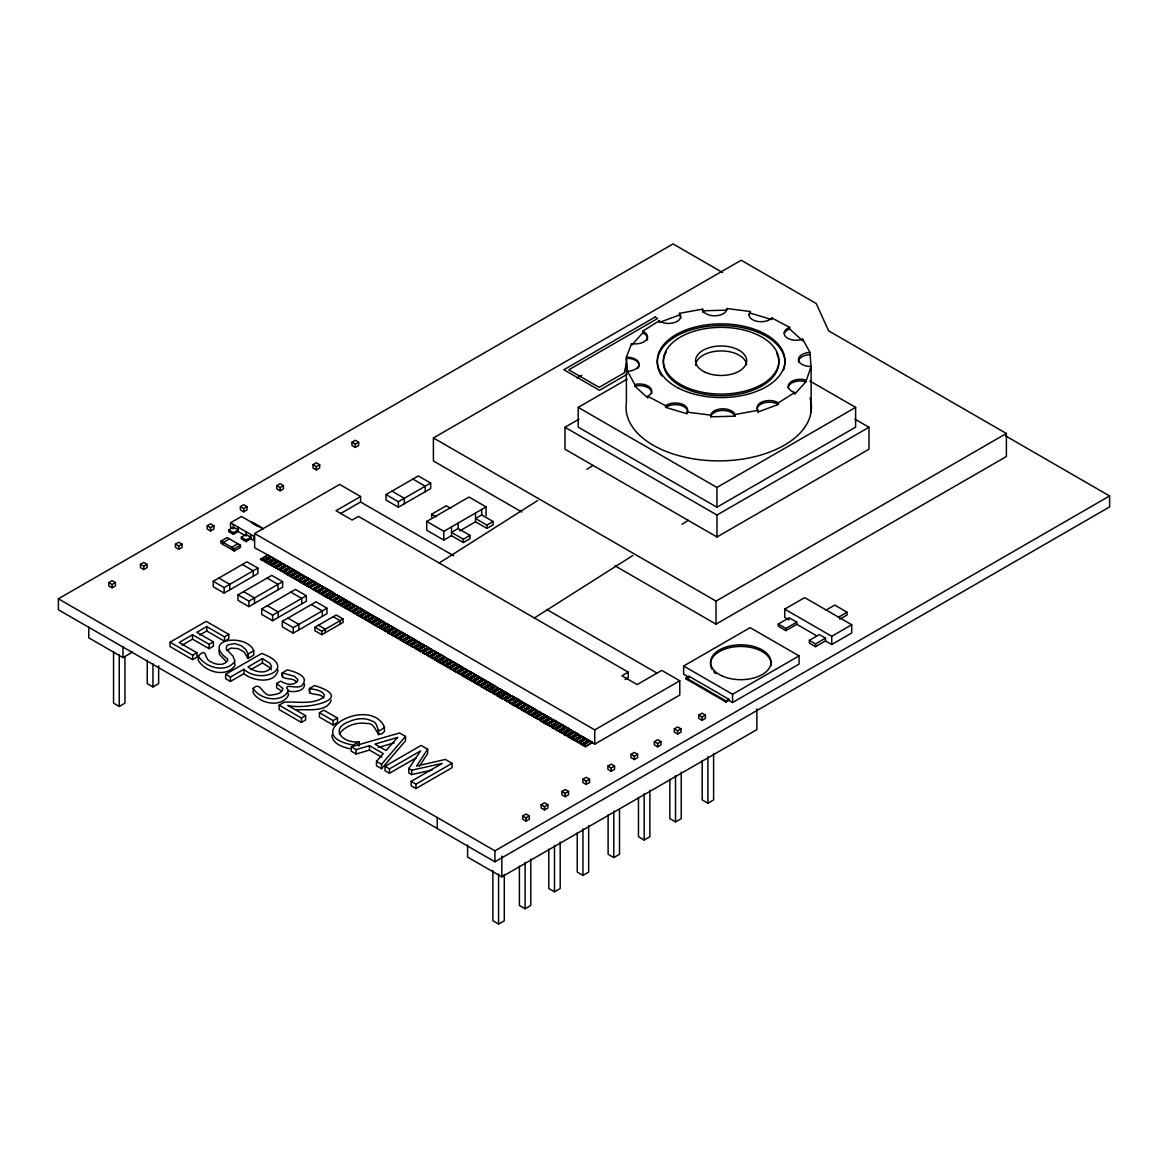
<?xml version="1.0" encoding="UTF-8"?>
<svg xmlns="http://www.w3.org/2000/svg" width="1168" height="1168" viewBox="0 0 1168 1168"><rect width="100%" height="100%" fill="white"/><g stroke="black" fill="none" stroke-linecap="round" stroke-linejoin="round"><path stroke-width="1.5" d="M331.274 700.172C326.368 712.933 307.242 708.874 296.526 709.925M626.267 363.598L624.311 372.84L599.155 387.367L568.758 369.818L657.584 318.528L655.058 317.068M218.985 650.342L219.35 654.299L226.329 661.672M810.023 398.025A92.71 53.524 0 0 1 722.875 460.834A92.71 53.524 0 0 1 626.384 402.741L626.384 357.218L631.596 343.582A12.308 7.11 0 0 0 646.123 340.063A12.308 7.11 0 0 0 642.765 331.172L659.088 320.864A12.191 7.037 0 0 0 675.075 322.339A12.191 7.037 0 0 0 679.484 313.345L702.567 309.14A12.103 6.979 0 0 0 715.196 315.798A12.103 6.979 0 0 0 726.744 308.513L750.367 311.52A12.103 6.979 0 0 0 755.535 320.937A12.103 6.979 0 0 0 771.844 317.959L789.699 327.39L789.699 329.04L802.723 340.822L802.723 339.173A12.103 6.979 0 0 1 786.02 337.041A12.103 6.979 0 0 1 789.699 327.39M805.891 380.096A12.103 6.979 0 0 0 789.568 383.075A12.103 6.979 0 0 0 794.736 392.492L794.736 394.142L805.891 381.746L811.103 366.445A12.103 6.979 0 0 1 798.474 359.788A12.103 6.979 0 0 1 810.023 352.488L802.723 339.173M384.987 766.281L421.122 745.418L427.663 749.199L416.582 766.033L445.402 759.448L452.074 763.303L452.074 767.683L415.954 788.546L411.151 785.772L411.151 781.392L442.278 763.405L411.676 770.208L408.771 768.529L420.611 750.907L389.47 768.88L384.987 766.281L384.987 770.676L389.47 773.26L415.939 757.988M419.356 766.208L427.663 753.594L427.663 749.199M339.392 733.767C345.436 725.532 356.926 721.824 366.854 723.561C377.118 721.955 375.76 741.242 384.433 731.402L384.433 727.007C369.687 694.726 298.176 734.687 353.145 745.067L358.868 741.768L358.868 746.148M351.276 746.819L356.138 749.622L369.497 745.695L383.308 753.667L376.49 761.375L376.49 765.77L381.571 768.69L381.571 764.31L405.515 736.409L399.587 732.993L351.276 746.819L351.276 751.214L356.138 754.017L369.497 750.075L381.775 757.156M381.571 768.69L405.515 740.804L405.515 736.409M642.765 331.172L642.765 332.822L631.596 345.217L631.596 343.582M226.607 650.488L231.191 648.094L238.111 648.634L244.127 651.992L248.025 658.445L253.777 655.131L253.777 650.737C246.594 632.954 200.575 638.896 227.512 658.927L227.716 660.416C224.417 666.052 215.992 664.928 211.16 661.891C203.685 659.978 207.539 646.211 198.312 656.007L198.312 660.402C205.261 672.199 226.169 677.936 234.972 665.629L234.753 663.176M439.197 563.005L537.645 500.546M586.876 469.317L593.037 465.419M534.389 617.974L632.852 555.501M682.068 524.271L688.229 520.373M778.399 402.799L778.399 404.449L758.003 411.968L758.003 410.318A12.308 7.11 0 0 1 762.777 401.661A12.308 7.11 0 0 1 778.399 402.799L794.736 392.492M1005.487 435.854L1109.6 495.962L1109.6 506.927L494.94 861.809L58.4 609.769L58.4 598.804L673.06 243.922L722.612 272.538M108.785 582.598L112.113 580.686L115.442 582.598L115.442 585.898L112.113 587.811L108.785 585.898L108.785 582.598L112.113 584.526L115.442 582.598M140.437 564.334L143.752 562.407L147.08 564.334L147.08 567.619L143.752 569.546L140.437 567.619L140.437 564.334L143.752 566.246L147.08 564.334M175.448 544.113L178.762 542.2L182.091 544.113L182.091 547.412L178.762 549.325L175.448 547.412L175.448 544.113L178.762 546.04L182.091 544.113M207.232 525.761L210.561 523.848L213.89 525.761L213.89 529.06L210.561 530.973L207.232 529.06L207.232 525.761L210.561 527.688L213.89 525.761M240.389 506.62L243.718 504.693L247.047 506.62L247.047 509.905L243.718 511.832L240.389 509.905L240.389 506.62L243.718 508.533L247.047 506.62M276.801 485.596L280.13 483.683L283.444 485.596L283.444 488.896L280.13 490.808L276.801 488.896L276.801 485.596L280.13 487.523L283.444 485.596M313.009 464.689L316.338 462.776L319.652 464.689L319.652 467.988L316.338 469.901L313.009 467.988L313.009 464.689L316.338 466.616L319.652 464.689M351.977 442.19L355.306 440.278L358.634 442.19L358.634 445.49L355.306 447.402L351.977 445.49L351.977 442.19L355.306 444.117L358.634 442.19M233.425 524.447L233.425 528.841L230.534 527.162L230.534 522.782L241.469 516.475L263.223 529.031M228.68 529.936L233.425 527.191L238.184 529.936L233.425 532.681L228.68 529.936L228.68 531.571L233.425 534.316L238.184 531.571L244.492 535.221M220.956 541.105L227.132 537.543L240.433 545.222L240.433 547.412L234.257 550.975L220.956 543.295L220.956 541.105L234.257 548.785L240.433 545.222M229.424 538.871L223.249 542.434L223.249 544.624M241.323 537.236L246.068 534.491L250.828 537.236L246.068 539.966L241.323 537.236L241.323 538.871L246.068 541.616L250.828 538.871L253.806 540.609L253.806 536.214L230.534 522.782M267.676 554.771L260.552 559.428L262.931 560.801L270.056 556.143L254.639 547.777L254.639 533.528L339.654 484.428L360.591 496.517L360.591 502.006L453.622 555.705M237.863 543.733L231.687 547.296L231.687 549.5M521.819 512.022L433.401 460.98L433.401 437.942L741.198 260.23L816.184 303.519L828.696 330.894L1006.378 433.489L1006.378 456.527L716.028 624.15L614.981 565.808M655.511 316.82L563.837 369.745L599.461 390.316L627.012 374.402M213.233 581.284L246.959 561.808L257.88 568.115L257.88 573.605L224.154 593.081L213.233 586.774L213.233 581.284L224.154 587.592L257.88 568.115M360.591 496.517L336.004 510.723L352.152 520.037L358.459 516.402L628.253 672.169L628.253 677.644L625.099 679.469M260.552 559.428L266.26 556.143M340.618 513.54L360.591 502.006M577.036 378.052L581.781 375.308M260.552 558.888L262.931 560.26L270.056 556.143M264.435 561.122L271.56 557.005L273.94 558.377L266.815 563.049L264.435 561.122L266.815 562.494L273.94 558.377M264.435 561.677L270.144 558.377M386.009 494.59L418.319 475.931L430.671 483.07L430.671 488.545L398.361 507.204L386.009 500.065L386.009 494.59L398.361 501.714L430.671 483.07M268.173 563.283L275.298 559.165L277.663 560.538L270.538 565.195L268.173 563.283L270.538 564.655L277.663 560.538M268.173 563.823L273.867 560.538M272.056 565.487L279.181 561.37L281.546 562.742L274.422 567.4L272.056 565.487L274.422 566.86L281.546 562.742M272.056 566.027L279.181 561.37M275.925 567.721L283.05 563.618L285.43 564.991L278.305 569.648L275.925 567.721L278.305 569.093L285.43 564.991M275.925 568.276L283.05 563.618M88.783 627.07L88.783 637.845L122.99 657.599L132.466 652.124M279.663 569.882L286.788 565.765L289.168 567.137L282.043 571.794L279.663 569.882L282.043 571.254L289.168 567.137M279.663 570.422L286.788 565.765M237.995 594.848L271.721 575.386L282.641 581.693L282.641 587.183L248.915 606.645L237.995 600.337L237.995 594.848L248.915 601.17L282.641 581.693M283.517 572.086L290.642 567.969L293.022 569.342L285.897 573.999L283.517 572.086L285.897 573.444L293.022 569.342M283.517 572.627L290.642 567.969M287.401 574.32L294.526 570.203L296.906 571.575L289.781 576.247L287.401 574.32L289.781 575.693L296.906 571.575M182.12 645.174L192.559 639.144L209.13 648.707L213.394 646.254L213.394 641.86L209.13 644.327L192.559 634.764L179.142 642.502L196.925 652.781L196.925 657.161L192.647 659.628L170.061 646.59L170.061 642.196L206.196 621.332L228.782 634.385L228.782 638.765L224.519 641.232L206.721 630.968L199.655 635.042M287.401 574.875L294.526 570.203M809.906 381.002L855.618 407.384L855.618 427.138L716.918 507.219L578.218 427.138L578.218 407.384L627.07 379.177M291.139 576.481L298.263 572.364L300.629 573.736L293.504 578.394L291.139 576.481L293.504 577.839L300.629 573.736M291.139 577.021L298.263 572.364M228.782 634.385L224.519 636.852L206.721 626.574L196.823 632.297L213.394 641.86M294.876 578.715L302.001 574.598L304.381 575.97L297.256 580.627L294.876 578.715L297.256 580.087L304.381 575.97M294.876 579.255L302.001 574.598M298.76 580.949L305.885 576.831L308.264 578.204L301.14 582.876L298.76 580.949L301.14 582.321L308.264 578.204M854.888 419.137L868.992 427.269L868.992 449.213L716.977 536.973L564.976 449.213L564.976 427.269L579.08 419.137M298.76 581.503L305.885 576.831M302.497 583.109L309.622 578.992L312.002 580.365L304.877 585.022L302.497 583.109L304.877 584.482L312.002 580.365M302.497 583.65L309.622 578.992M261.705 608.908L295.431 589.431L306.352 595.738L306.352 601.228L272.626 620.704L261.705 614.397L261.705 608.908L272.626 615.215L306.352 595.738M306.512 585.372L313.637 581.255L316.002 582.628L308.878 587.285L306.512 585.372L308.878 586.745L316.002 582.628M306.512 585.913L313.637 581.255M431.649 516.957L431.649 514.212L446.249 505.773L450.76 508.387M170.061 642.196L192.647 655.233L196.925 652.781M310.381 587.606L317.506 583.504L319.886 584.861L312.761 589.533L310.381 587.606L312.761 588.979L319.886 584.861M314.645 585.708L317.506 583.504M470.018 535.397L463.36 539.236L451.49 532.374L458.133 528.535L470.018 535.397L470.018 538.682L463.36 542.521L451.49 535.674L443.811 540.098L426.714 530.228L426.714 521.439L468.996 497.042L486.092 506.912L486.092 515.687M314.119 589.767L321.244 585.65L323.624 587.022L316.499 591.68L314.119 589.767L316.499 591.139L323.624 587.022M314.119 590.307L321.244 585.65M113.544 651.35L113.544 703.151L119.238 706.45L124.947 703.151L124.947 656.708M147.256 660.416L147.256 683.645L152.964 686.93L158.658 683.645L158.658 665.775M318.046 592.015L325.171 587.898L327.551 589.271L320.426 593.943L318.046 592.015L320.426 593.388L327.551 589.271M318.046 592.57L325.171 587.898M321.93 594.264L329.055 590.147L331.435 591.519L324.31 596.176L321.93 594.264L324.31 595.636L331.435 591.519M321.93 594.804L329.055 590.147M282.306 621.347L316.032 601.87L326.967 608.192L326.967 613.667L293.241 633.144L282.306 626.836L282.306 621.347L293.241 627.654L326.967 608.192M325.668 596.41L332.792 592.307L335.172 593.665L328.033 598.337L325.668 596.41L328.033 597.782L335.172 593.665M325.668 596.965L332.734 592.877M426.714 521.439L443.811 531.323L486.092 506.912M329.624 598.761L336.749 594.658L339.129 596.03L332.004 600.688L329.624 598.761L332.004 600.133L339.129 596.03M329.624 599.315L336.749 594.658M493.086 521.527L481.683 514.942L475.507 518.504L486.91 525.089L493.086 521.527L493.086 524.812L486.91 528.374L475.507 521.804L459.71 530.914M333.508 601.009L340.633 596.892L343.012 598.264L335.888 602.922L333.508 601.009L335.888 602.381L343.012 598.264M333.508 601.564L340.633 596.892M198.312 656.007C205.261 667.804 226.169 673.542 234.972 661.234L232.958 656.095L226.227 649.087L226.607 646.108L228.373 644.736L234.549 643.553L241.528 645.773L245.995 649.715L248.025 654.065L253.777 650.737M337.231 603.155L344.356 599.053L346.735 600.425L339.611 605.082L337.231 603.155L339.611 604.528L346.735 600.425M337.231 603.71L344.356 599.053M341.217 605.404L348.341 601.301L350.707 602.673L343.582 607.331L341.217 605.404L343.582 606.776L350.707 602.673M341.217 605.958L346.881 602.688M225.628 674.286L261.763 653.423C299.037 667.264 261.457 685.485 243.908 669.279L230.432 677.06L225.628 674.286L225.628 678.666L230.432 681.44L243.908 673.673C252.784 681.236 275.619 684.477 278.013 669.804M345.1 607.652L352.225 603.535L354.59 604.907L347.465 609.565L345.1 607.652L347.465 609.024L354.59 604.907M345.1 608.192L350.765 604.922M314.907 627.26L336.15 614.996L343.042 618.967L343.042 622.427L321.799 634.691L314.907 630.72L314.907 627.26L321.799 631.231L343.042 618.967M262.435 658.577L247.996 666.913C254.405 671.994 266.757 675.162 271.604 666.621L269.881 663.234L262.435 658.577L262.435 662.957L250.886 669.629M348.823 609.798L355.948 605.696L358.328 607.068L351.203 611.725L348.823 609.798L351.203 611.171L358.328 607.068M348.823 610.353L355.948 605.696M352.838 612.105L359.963 607.988L362.343 609.36L355.218 614.018L352.838 612.105L355.218 613.477L362.343 609.36M352.838 612.66L359.963 607.988M356.722 614.339L363.847 610.236L366.226 611.609L359.102 616.266L356.722 614.339L359.102 615.711L366.226 611.609M356.722 614.894L363.847 610.236M360.459 616.5L367.584 612.382L369.949 613.755L362.825 618.427L360.459 616.5L362.825 617.872L369.949 613.755M360.459 617.054L367.584 612.382M364.431 618.806L371.555 614.689L373.921 616.062L366.796 620.719L364.431 618.806L366.796 620.179L373.921 616.062M364.431 619.347L371.555 614.689M368.314 621.04L375.439 616.923L377.804 618.295L370.679 622.967L368.314 621.04L370.679 622.413L377.804 618.295M368.314 621.595L375.439 616.923M287.708 692.595L288.554 694.902C282.233 707.91 260.084 704.246 253.193 692.872L253.193 688.492C260.771 680.053 262.669 697.982 272.217 694.872C276.013 694.522 282.641 693.296 282.875 688.521L276.655 683.455L276.655 687.85L281.459 690.945M296.584 682.17C293.095 676.374 279.94 681.528 282.247 672.87L287.357 669.906C293.168 671.22 309.082 675.673 303.008 684.039C299.548 691.471 281.108 681.294 288.554 690.522C282.233 703.53 260.084 699.866 253.193 688.492M372.037 623.201L379.162 619.084L381.542 620.456L374.417 625.114L372.037 623.201L374.417 624.573L381.542 620.456M372.037 623.741L379.162 619.084M375.994 625.493L383.119 621.376L385.484 622.748L378.359 627.42L375.994 625.493L378.359 626.866L385.484 622.748M375.994 626.048L383.119 621.376M276.655 683.455L280.685 681.134C285.474 684.346 293.299 686.112 297.548 681.148L297.752 679.469L294.453 676.272L282.247 672.87M379.877 627.742L387.002 623.624L389.367 624.997L382.243 629.654L379.877 627.742L382.243 629.114L389.367 624.997M379.877 628.282L385.557 625.011M383.6 629.888L390.725 625.771L393.105 627.143L385.98 631.815L383.6 629.888L385.98 631.26L393.105 627.143M383.6 630.443L389.28 627.158M397.105 630.034L389.995 634.136L387.615 632.764L394.74 628.107L498.21 687.864L491.086 692.522L488.706 690.609L495.831 686.492M387.615 632.764L394.74 628.107M387.615 632.224L389.995 633.596L397.12 629.479M400.989 632.282L393.879 636.385L391.499 635.012L398.624 630.355L401.004 632.268M391.499 635.012L397.193 631.727M391.499 634.458L393.879 635.83L401.004 631.727M395.237 636.618L402.361 632.501L404.727 633.874L397.602 638.531L395.237 636.618L397.602 637.991L404.727 633.874M395.237 637.173L402.361 632.501M309.447 688.536L314.586 685.572C358.78 699.223 303.695 710.246 287.824 705.399L305.593 715.648L305.593 720.043L301.432 722.437L279.137 709.56L279.137 705.165L284.204 702.245C297.168 701.18 312.63 705.268 323.843 697.106L324.441 695.267C321.828 689.85 314.615 689.66 309.447 688.536C307.082 697.208 320.28 691.909 323.565 697.895M399.325 638.998L406.449 634.881L408.829 636.253L401.704 640.925L399.325 638.998L401.704 640.371L408.829 636.253M399.325 639.553L406.449 634.881M403.208 641.247L410.333 637.129L412.713 638.502L405.573 643.159L403.208 641.247L405.573 642.619L412.713 638.502M403.208 641.787L410.333 637.129M406.931 643.393L414.056 639.29L416.436 640.648L409.311 645.32L406.931 643.393L409.311 644.765L416.436 640.648M406.931 643.948L414.056 639.29M410.844 645.641L417.969 641.524L420.334 642.896L413.209 647.554L410.844 645.641L413.209 646.999L420.334 642.896M410.844 646.181L417.969 641.524M414.713 647.875L421.838 643.758L424.218 645.13L417.093 649.802L414.713 647.875L417.093 649.247L424.218 645.13M414.713 648.43L421.838 644.313M418.451 650.036L425.575 645.919L427.955 647.291L420.83 651.948L418.451 650.036L420.83 651.408L427.955 647.291M279.137 705.165L301.432 718.043L305.593 715.648M418.451 650.576L425.575 645.919M422.787 652.562L429.912 648.459L432.291 649.831L425.167 654.489L422.787 652.562L425.167 653.934L432.291 649.831M319.419 712.714L323.813 710.173L337.494 718.072L337.494 722.466L333.099 724.992L319.419 717.094L319.419 712.714L333.099 720.612L337.494 718.072M422.787 653.116L429.912 648.459M426.67 654.81L433.795 650.693L436.175 652.065L429.05 656.723L426.67 654.81L429.05 656.182L436.175 652.065M578.218 407.384L716.918 487.465L855.618 407.384M426.67 655.35L433.795 650.693M430.408 656.956L437.533 652.854L439.898 654.226L432.773 658.883L430.408 656.956L432.773 658.329L439.898 654.226M430.408 657.511L437.533 652.854M434.467 659.292L441.592 655.175L443.971 656.547L436.847 661.205L434.467 659.292L436.847 660.665L443.971 656.547M434.467 659.832L441.592 655.175M447.855 659.336L440.73 663.453L438.35 662.081L445.475 657.409M438.35 662.081L444.059 658.781M438.35 661.526L440.73 662.898L447.855 658.781M442.088 663.687L449.213 659.57L451.578 660.942L444.453 665.599L442.088 663.687L444.453 665.059L451.578 660.942M442.088 664.227L447.782 660.942M446.132 666.023L453.257 661.92L455.637 663.278L448.512 667.95L446.132 666.023L448.512 667.395L455.637 663.278M446.132 666.578L453.257 661.92M450.016 668.271L457.141 664.154L459.52 665.526L452.396 670.184L450.016 668.271L452.396 669.644L459.52 665.526M450.016 668.811L457.141 664.154M564.976 427.269L716.977 515.03L868.992 427.269M453.739 670.417L460.864 666.315L463.243 667.687L456.119 672.345L453.739 670.417L456.119 671.79L463.243 667.687M453.739 670.972L460.864 666.315M457.812 672.753L464.937 668.636L467.317 670.009L460.192 674.666L457.812 672.753L460.192 674.126L467.317 670.009M457.812 673.308L464.937 668.636M461.696 675.002L468.821 670.885L471.2 672.257L464.076 676.914L461.696 675.002L464.076 676.36L471.2 672.257M461.696 675.542L468.821 670.885M465.433 677.148L472.558 673.031L474.923 674.403L467.799 679.075L465.433 677.148L467.799 678.52L474.923 674.403M465.433 677.703L472.558 673.031M358.868 741.768C342.896 743.768 328.792 728.555 349.831 721.342C356.809 718.305 365.277 717.415 372.169 721.138C379.863 722.831 375.045 736.643 384.433 727.007M469.419 679.426L476.544 675.308L478.924 676.681L471.799 681.353L469.419 679.426L471.799 680.798L478.924 676.681M470.835 679.163L476.544 675.308M473.303 681.674L480.428 677.557L482.793 678.929L475.668 683.587L473.303 681.674L475.668 683.046L482.793 678.929M473.303 682.214L480.428 677.557M477.026 683.82L484.151 679.703L486.53 681.075L479.406 685.747L477.026 683.82L479.406 685.193L486.53 681.075M477.026 684.375L484.151 679.703M481.099 686.2L488.224 682.097L490.604 683.47L483.464 688.127L481.099 686.2L483.464 687.572L490.604 683.47M481.099 686.755L488.224 682.097M484.983 688.448L492.108 684.331L494.473 685.704L487.348 690.361L484.983 688.448L487.348 689.821L494.473 685.704M484.983 689.003L490.677 685.704M488.706 691.149L494.414 687.864M488.706 690.609L491.086 691.967L498.21 687.864M492.721 692.901L499.846 688.784L502.225 690.157L495.101 694.814L492.721 692.901L495.101 694.274L502.225 690.157M492.721 693.442L499.846 688.784M496.604 695.135L503.729 691.033L506.109 692.39L498.984 697.062L496.604 695.135L498.984 696.508L506.109 692.39M496.604 695.69L503.715 691.587M500.327 697.296L507.452 693.179L509.832 694.551L502.707 699.209L500.327 697.296L502.707 698.668L509.832 694.551M500.327 697.836L507.452 693.179M504.751 699.822L511.876 695.719L514.256 697.092L507.131 701.749L504.751 699.822L507.131 701.194L514.256 697.092M504.751 700.377L511.876 695.719M508.635 702.07L515.76 697.953L518.139 699.325L511.015 703.983L508.635 702.07L511.015 703.443L518.139 699.325M512.898 700.158L515.76 697.953M512.372 704.216L519.497 700.114L521.877 701.486L514.752 706.144L512.372 704.216L514.752 705.589L521.877 701.486M512.372 704.771L519.497 700.114M516.446 706.582L523.571 702.464L525.95 703.837L518.826 708.509L516.446 706.582L518.826 707.954L525.95 703.837M516.446 707.136L523.571 702.464M520.329 708.83L527.454 704.713L529.834 706.085L522.709 710.743L520.329 708.83L522.709 710.202L529.834 706.085M520.329 709.37L527.454 704.713M524.067 710.976L531.192 706.859L533.557 708.231L526.432 712.903L524.067 710.976L526.432 712.349L533.557 708.231M524.067 711.531L531.192 706.859M433.401 437.942L716.028 601.111L1006.378 433.489M528.14 713.341L535.265 709.224L537.645 710.597L530.506 715.254L528.14 713.341L530.506 714.714L537.645 710.597M528.14 713.882L535.265 709.224M532.024 715.575L539.149 711.473L541.514 712.845L534.389 717.502L532.024 715.575L534.389 716.948L541.514 712.845M532.024 716.13L539.12 712.027M411.151 781.392L415.954 784.166L452.074 763.303M535.747 717.736L542.872 713.619L545.252 714.991L538.127 719.649L535.747 717.736L538.127 719.108L545.252 714.991M535.747 718.276L542.872 713.619M540.127 720.262L547.252 716.145L549.632 717.517L542.507 722.174L540.127 720.262L542.507 721.634L549.632 717.517M540.127 720.802L547.252 716.145M628.253 672.169L621.945 675.805L637.144 684.579L661.745 670.388L679.776 680.798L679.776 695.048L594.746 744.147L573.225 731.723L566.115 735.825L563.75 734.453L570.875 729.781L573.24 731.708M553.501 720.306L546.376 724.423L544.011 723.05L551.135 718.378L570.875 729.781M544.011 723.05L551.135 718.378M544.011 722.496L546.376 723.868L553.501 719.751M547.734 724.656L554.858 720.539L557.238 721.912L550.113 726.569L547.734 724.656L550.113 726.029L557.238 721.912M547.734 725.197L554.858 720.539M561.531 724.905L554.406 729.022L552.026 727.649L559.151 722.992M552.026 727.649L559.151 723.532M552.026 727.095L554.406 728.467L561.531 724.364M555.91 729.343L563.034 725.226L565.4 726.598L558.275 731.256L555.91 729.343L558.275 730.715L565.4 726.598M555.91 729.883L563.034 725.226M559.633 731.489L566.757 727.387L569.137 728.759L562.012 733.416L559.633 731.489L562.012 732.862L569.137 728.759M559.633 732.044L565.297 728.774M563.75 734.453L570.845 730.35M688.974 676.243L688.974 677.338L683.63 674.257L683.63 666.023L750.133 627.639L799.058 655.876L799.058 664.11L732.555 702.508L728.876 700.377L726.029 702.026L686.127 678.988L686.127 677.893L688.974 676.243L728.876 699.282L728.876 700.377M563.75 733.898L566.115 735.271L573.24 731.153M789.188 619.931L784.721 617.361L784.721 609.127L804.679 597.607L851.706 624.763L851.706 632.983L831.747 644.502L825.513 640.911L815.527 646.678L809.351 643.101L809.351 640.371L819.337 634.604L825.513 638.166L825.513 640.911M567.633 736.147L574.758 732.029L577.123 733.402L569.999 738.059L567.633 736.147L569.999 737.519L577.123 733.402M567.633 736.687L574.758 732.029M580.832 736.117L573.736 740.22L571.356 738.848L578.481 734.176L580.861 736.103M571.356 738.848L578.481 734.176M571.356 738.293L573.736 739.665L580.861 735.548M575.386 740.6L582.511 736.482L584.891 737.855L577.766 742.512L575.386 740.6L577.766 741.972L584.891 737.855M254.639 533.528L594.746 729.883L679.776 680.798M575.386 741.154L582.511 736.482M796.795 624.325L785.874 630.632L778.268 626.238L778.268 624.048L789.188 617.741L796.795 622.135L796.795 624.325L816.33 635.611M686.127 678.988L688.974 677.338M579.27 742.833L586.394 738.731L588.76 740.103L581.635 744.761L579.27 742.833L581.635 744.206L588.76 740.103M579.27 743.388L586.394 738.731M582.993 744.994L590.117 740.877L592.497 742.249L585.372 746.907L582.993 744.994L585.372 746.367L592.497 742.249M582.993 745.549L590.117 740.877M778.268 624.048L785.874 628.442L796.795 622.135M825.864 610.207L834.74 605.097L847.092 612.222L847.092 614.967L839.704 619.23M838.215 617.346L847.092 612.222M809.351 640.371L815.527 643.933L825.513 638.166M561.91 791.451L565.224 789.539L568.553 791.451L568.553 794.736L565.224 796.664L561.91 794.736L561.91 791.451L565.224 793.379L568.553 791.451M582.861 779.217L586.19 777.289L589.504 779.217L589.504 782.502L586.19 784.429L582.861 782.502L582.861 779.217L586.19 781.129L589.504 779.217M784.721 609.127L831.747 636.283L851.706 624.763M607.915 766.062L611.244 764.135L614.572 766.062L614.572 769.347L611.244 771.274L607.915 769.347L607.915 766.062L611.244 767.975L614.572 766.062M541.178 804.708L544.507 802.796L547.836 804.708L547.836 808.008L544.507 809.92L541.178 808.008L541.178 804.708L544.507 806.635L547.836 804.708M683.63 666.023L732.555 694.274L799.058 655.876M522.709 815.95L526.038 814.023L529.367 815.95L529.367 819.235L526.038 821.162L522.709 819.235L522.709 815.95L526.038 817.863L529.367 815.95M674.345 728.876L677.674 726.963L681.002 728.876L681.002 732.161L677.674 734.088L674.345 732.161L674.345 728.876L677.674 730.803L681.002 728.876M630.983 754.324L634.312 752.396L637.626 754.324L637.626 757.609L634.312 759.536L630.983 757.609L630.983 754.324L634.312 756.236L637.626 754.324M698.8 715.093L702.129 713.166L705.457 715.093L705.457 718.378L702.129 720.306L698.8 718.378L698.8 715.093L702.129 717.006L705.457 715.093M654.357 741.636L657.686 739.709L661.015 741.636L661.015 744.921L657.686 746.848L654.357 744.921L654.357 741.636L657.686 743.549L661.015 741.636M686.127 677.893L726.029 700.931L728.876 699.282M58.4 598.804L494.94 850.83L1109.6 495.962M467.609 844.99L467.609 857.108L501.817 876.861L756.893 729.591L756.893 708.801M492.896 870.759L492.896 920.778L498.59 924.078L504.284 920.778L504.284 874.336M519.41 866.174L519.41 905.477L525.104 908.762L530.798 905.477L530.798 859.02M548.785 849.209L548.785 888.512L554.493 891.797L560.187 888.512L560.187 842.055M577.255 832.769L577.255 872.073L582.949 875.372L588.657 872.073L588.657 825.63M608.105 814.957L608.105 854.261L613.799 857.56L619.507 854.261L619.507 809.599M638.473 797.423L638.473 836.726L644.181 840.011L649.875 836.726L649.875 790.283M669.833 779.319L669.833 818.622L675.527 821.922L681.236 818.622L681.236 772.179M702.202 760.631L702.202 799.934L707.91 803.234L713.604 799.934L713.604 753.491M660.796 321.886L679.484 314.995L679.484 313.345M378.417 747.462L394.054 742.877M408.771 768.529L408.771 772.909L411.676 774.588L432.072 770.062M626.384 357.218A12.103 6.979 0 0 1 639.013 363.89A12.103 6.979 0 0 1 627.464 371.176L634.764 384.506A12.308 7.11 0 0 1 649.773 387.25A12.308 7.11 0 0 1 647.787 396.273L665.643 405.705A12.308 7.11 0 0 1 681.017 403.763A12.308 7.11 0 0 1 687.12 412.143L710.743 415.151A12.235 7.066 0 0 1 722.379 408.815A12.235 7.066 0 0 1 734.92 414.538L758.003 410.318M702.567 309.14L702.567 310.776L726.744 310.162L726.744 308.513M710.743 415.151L710.743 416.801L734.92 416.188L734.92 414.538M287.562 690.857C293.226 692.58 304.614 691.777 304.585 684.025M349.831 748.776C342.72 747.024 332.588 743.928 331.887 735.314M750.367 311.52L750.367 313.17L771.844 319.609L771.844 317.959M665.643 405.705L665.643 407.355L687.12 413.793L687.12 412.143M412.888 479.07L425.24 486.195L425.24 491.684M391.981 491.144L404.332 498.269L404.332 503.758M431.649 514.212L436.16 516.811M546.639 609.419L657.015 673.133M253.471 523.95L257.748 526.418M270.056 556.683L271.56 557.005M273.94 558.932L332.792 592.307M335.114 594.249L383.089 621.945M385.469 623.318L390.725 625.771M393.076 627.712L394.726 628.661M498.21 688.405L542.872 714.174M545.222 715.561L551.135 718.933M267.078 578.058L278.013 584.365L278.013 589.855M290.788 592.118L301.709 598.425L301.709 603.9M333.23 616.675L340.122 620.661L340.122 624.106M242.316 564.494L253.252 570.802L253.252 576.277M311.403 604.557L322.324 610.864L322.324 616.354M318.441 625.216L325.317 629.202L325.317 632.647M243.601 591.621L254.522 597.928L254.522 603.418M267.311 605.666L278.232 611.974L278.232 617.463M218.839 578.043L229.76 584.35L229.76 589.84M287.912 618.106L298.847 624.413L298.847 629.902M262.435 662.957L269.881 667.614L271.472 669.775M376.49 761.375L381.571 764.31M634.764 384.506L634.764 386.141L647.787 397.923L647.787 396.273M810.023 352.488L811.103 368.65M831.747 636.283L831.747 644.502M815.527 643.933L815.527 646.678M811.103 366.445L811.103 411.983M785.874 628.442L785.874 630.632M732.555 694.274L732.555 702.508M726.029 700.931L726.029 702.026M716.918 487.465L716.918 507.219M716.977 515.03L716.977 536.973M716.028 601.111L716.028 624.15M707.91 756.776L707.91 803.234M702.129 717.006L702.129 720.306M677.674 730.803L677.674 734.088M675.527 775.464L675.527 821.922M659.088 320.864L659.088 322.514M657.686 743.549L657.686 746.848M644.181 793.568L644.181 840.011M634.312 756.236L634.312 759.536M627.464 371.176L627.464 372.271L626.384 358.313A12.103 6.979 0 0 1 637.67 368.519M613.799 811.103L613.799 857.56M611.244 767.975L611.244 771.274M594.746 729.883L594.746 744.147M586.19 781.129L586.19 784.429M582.949 828.915L582.949 875.372M565.224 793.379L565.224 796.664M554.493 845.355L554.493 891.797M544.507 806.635L544.507 809.92M526.038 817.863L526.038 821.162M525.104 862.32L525.104 908.762M501.817 856.071L501.817 876.861M498.59 874.044L498.59 924.078M494.94 850.83L494.94 861.809M486.91 525.089L486.91 528.374M481.683 509.452L481.683 514.942M475.507 513.029L475.507 521.804M463.36 539.236L463.36 542.521M458.133 523.06L458.133 528.535M451.49 526.885L451.49 535.674M443.811 531.323L443.811 540.098M437.226 817.512L437.226 828.492M415.954 784.166L415.954 788.546M411.676 770.208L411.676 774.588M398.361 501.714L398.361 507.204M389.47 768.88L389.47 773.26M378.622 730.365L378.622 734.745M378.242 730.131L378.242 734.526M369.497 745.695L369.497 750.075M358.518 741.549L358.518 744.483M356.138 749.622L356.138 754.017M355.306 444.117L355.306 447.402M333.099 720.612L333.099 724.992M321.799 631.231L321.799 634.691M316.338 466.616L316.338 469.901M309.71 688.697L309.71 693.077M301.432 718.043L301.432 722.437M293.241 627.654L293.241 633.144M282.539 673.031L282.539 677.425M280.13 487.523L280.13 490.808M272.626 615.215L272.626 620.704M262.026 528.885L262.026 527.79L252.04 522.023L252.04 523.133M250.828 534.491L250.828 538.871M248.915 601.17L248.915 606.645M248.025 654.065L248.025 658.445M247.66 653.846L247.66 658.241M246.068 531.747L246.068 536.127M246.068 539.966L246.068 541.616M243.908 669.279L243.908 673.673M243.718 508.533L243.718 511.832M238.184 527.191L238.184 531.571M234.257 548.785L234.257 550.975M233.425 532.681L233.425 534.316M230.432 677.06L230.432 681.44M224.519 636.852L224.519 641.232M224.154 587.592L224.154 593.081M210.561 527.688L210.561 530.973M209.13 644.327L209.13 648.707M206.721 626.574L206.721 630.968M192.647 655.233L192.647 659.628M192.559 634.764L192.559 639.144M178.762 546.04L178.762 549.325M152.964 663.716L152.964 686.93M143.752 566.246L143.752 569.546M122.99 646.809L122.99 657.599M119.238 654.635L119.238 706.45M112.113 584.526L112.113 587.811M715.765 673.688A30.237 17.447 0 0 1 713.765 671.702M712.027 669.249A30.237 17.447 0 0 1 738.001 646.517A30.237 17.447 0 0 1 770.792 666.081M661.862 376.038A63.817 36.85 0 0 1 715.94 325.638A63.817 36.85 0 0 1 783.421 370.329M776.501 352.882A57.772 33.361 0 0 1 720.116 395.718A57.772 33.361 0 0 1 666.329 351.787M695.602 365.321A25.521 14.731 0 0 1 720.598 350.926A25.521 14.731 0 0 1 746.6 364.723M710.743 416.801A12.235 7.066 0 0 1 722.379 410.464A12.235 7.066 0 0 1 734.92 416.188M758.003 411.968A12.308 7.11 0 0 1 757.244 410.391M757.127 408.742A12.308 7.11 0 0 1 765.332 402.595A12.308 7.11 0 0 1 778.399 404.449M788.225 388.258A12.103 6.979 0 0 1 805.891 381.746M798.474 361.978A12.103 6.979 0 0 1 810.023 354.692M784.4 333.42A12.103 6.979 0 0 1 789.699 329.04M749.301 314.878A12.103 6.979 0 0 1 750.367 313.17M703.121 312.571A12.103 6.979 0 0 1 702.567 310.776M679.484 314.995A12.191 7.037 0 0 1 680.696 318.295M642.765 332.822A12.308 7.11 0 0 1 647.13 340.165M634.764 386.141A12.308 7.11 0 0 1 651.598 393.616M665.643 407.355A12.308 7.11 0 0 1 679.732 405.077A12.308 7.11 0 0 1 687.631 412.173M397.529 737.461L386.082 750.528L374.943 744.089L397.529 737.461M722.539 676.155A30.237 17.447 0 0 0 770.792 664.431A30.237 17.447 0 0 0 729.08 646.167A30.237 17.447 0 0 0 722.539 676.155M678.009 387.893A63.817 36.85 0 0 0 783.421 368.694A63.817 36.85 0 0 0 701.91 325.58A63.817 36.85 0 0 0 678.009 387.893M687.164 387.703A57.772 33.361 0 0 0 778.574 364.197A57.772 33.361 0 0 0 697.603 330.252A57.772 33.361 0 0 0 687.164 387.703M704.26 371.789A25.521 14.731 0 0 0 746.148 363.613A25.521 14.731 0 0 0 712.947 346.765A25.521 14.731 0 0 0 704.26 371.789"/></g></svg>
